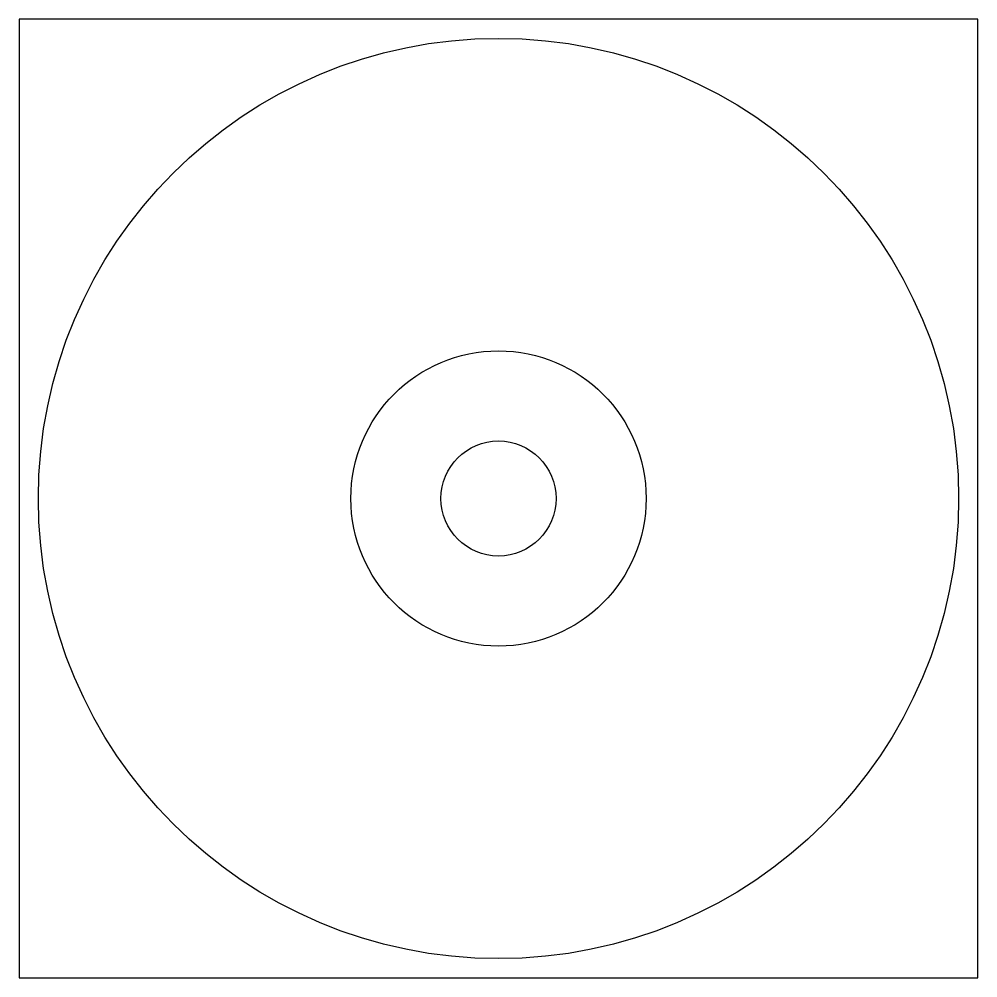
# Model space of a CAD drawing. Extents: x 0 to 1000, y 0 to 1000.
import ezdxf

# ---------------------------------------------------------------- set-up
doc = ezdxf.new("R2010")
doc.units = 0
doc.layers.get('0').update_dxf_attribs({"linetype": 'CONTINUOUS'})

msp = doc.modelspace()

# ---------------------------------------------------------------- linework, layer by layer
msp.add_lwpolyline([(0, 0), (1000, 0), (1000, 1000), (0, 1000)], close=True)
for radius in [480, 154, 60]:
    msp.add_circle((500, 500), radius)

doc.saveas('drawing.dxf')
